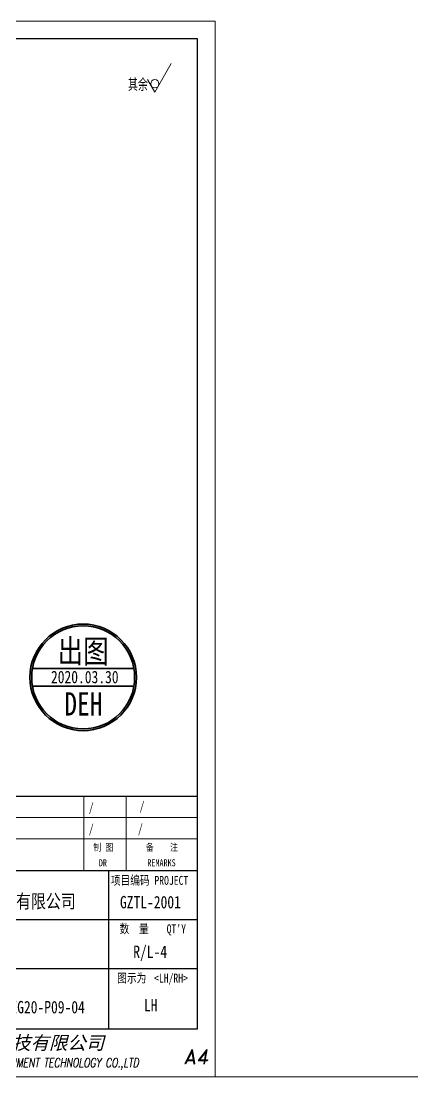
# Model space of a CAD drawing. Header units: millimetres. Extents: x 1333 to 359964, y -52803 to -5704.
# Drawn here: x 163221.7 to 163332.1, y -34570.4 to -34273.4 of the extents above; entities that cross this region are included whole.
import ezdxf
from ezdxf.enums import TextEntityAlignment as Align

# ---------------------------------------------------------------- set-up
doc = ezdxf.new("R2010")
doc.units = ezdxf.units.MM
doc.header["$LTSCALE"] = 0.5
doc.linetypes.add('DOT2', pattern=[0.125, 0, -0.125])
for name, color, linetype, lineweight in [('印章专用-出图', 1, 'Continuous', 80), ('图框', 7, 'Continuous', 18), ('标注线', 3, 'Continuous', 18)]:
    doc.layers.add(name, color=color, linetype=linetype, lineweight=lineweight)
for name, color, linetype in [('图\\M+19E79\\M+195B6\\M+18E9A', 7, 'Continuous'), ('图号', 7, 'Continuous'), ('数量', 7, 'Continuous')]:
    doc.layers.add(name, color=color, linetype=linetype)
doc.layers.add('打印-禁用', color=7, linetype='Continuous', lineweight=15, plot=False)
doc.styles.add('STYLE1', font='')
doc.styles.add('国标', font='simfang.ttf', dxfattribs={"width": 0.8})
doc.styles.add('机械长仿宋', font='gbenor.shx', dxfattribs={"height": 1, "bigfont": 'gbcbig.shx'})
doc.styles.add('标题\\M+18E9A', font='romand.shx', dxfattribs={"oblique": 10, "bigfont": 'bigfont.shx'})
doc.styles.get('STYLE1').set_extended_font_data('SimSun')

# ---------------------------------------------------------------- blocks, each defined once
blk = doc.blocks.new('GZDEH零件A4图框V01版')
at = {"layer": '图\\M+19E79\\M+195B6\\M+18E9A', "linetype": 'Continuous'}
for p, q in [((205, 292), (25, 292)), ((205, 13.5), (205, 292)), ((205, 13.5), (205, 97)), ((90, 79), (205, 79)), ((25, 13.5), (205, 13.5))]:
    blk.add_line(p, q, dxfattribs=at)
at = {"layer": '图\\M+19E79\\M+195B6\\M+18E9A', "color": 9}
for p, q in [((205, 58), (25, 58)), ((180, 58), (180, 13.5)), ((25, 44.25), (205, 44.25)), ((25, 30.5), (205, 30.5))]:
    blk.add_line(p, q, dxfattribs=at)
at = {"layer": '图框', "color": 9}
for p, q in [((173, 58), (173, 79)), ((185, 79), (185, 58)), ((90, 73), (205, 73)), ((90, 67), (205, 67))]:
    blk.add_line(p, q, dxfattribs=at)
at = {"layer": '打印-禁用', "linetype": 'Continuous'}
for p, q in [((210, 297), (0, 297)), ((210, 297), (210, 0)), ((0, 0), (210, 0))]:
    blk.add_line(p, q, dxfattribs=at)
at = {"layer": '图\\M+19E79\\M+195B6\\M+18E9A', "color": 9, "style": '国标', "width": 0.8}
for s, p in [('项目编码 PROJECT', (180.64, 54.03)), ('数  量', (183.12, 40.41)), ("QT'Y ", (196.37, 40.41)), ('图示为', (182.45, 26.53)), ('<LH/RH>', (192.82, 26.53))]:
    blk.add_text(s, height=2.5, dxfattribs=at).set_placement(p)
at = {"layer": '图\\M+19E79\\M+195B6\\M+18E9A', "color": 7, "lineweight": -3, "style": 'STYLE1', "oblique": 15}
blk.add_text('广州德恒汽车装备科技有限公司', height=3.8, dxfattribs=at).set_placement((106.21, 7.68))
at = {"layer": '图\\M+19E79\\M+195B6\\M+18E9A', "color": 7, "style": '标题\\M+18E9A', "oblique": 10}
blk.add_text('A4', height=4, dxfattribs=at).set_placement((204.57, 5.66), align=Align.MIDDLE)
at = {"layer": '图\\M+19E79\\M+195B6\\M+18E9A', "color": 7, "style": '标题\\M+18E9A', "oblique": 10, "width": 0.75}
blk.add_text('GUANGZHOU DEHENG AUTOMOTIVE EQUIPMENT TECHNOLOGY CO.,LTD ', height=2.5, dxfattribs=at).set_placement((146.18, 3.62), align=Align.MIDDLE)
at = {"layer": '图框', "color": 9, "style": '国标', "width": 0.8}
for s, p in [('制 图', (178.49, 64.61)), ('备    注', (195.02, 64.64)), ('DR', (178.4, 60.22)), ('REMARKS', (194.91, 60.23))]:
    blk.add_text(s, height=2, dxfattribs=at).set_placement(p, align=Align.MIDDLE)
blk = doc.blocks.new('DEH A4')
at = {"layer": '图框'}
blk.add_blockref('GZDEH零件A4图框V01版', (0, 0), dxfattribs=at)
blk = doc.blocks.new('FINISHER_NON')
at = {"layer": '标注线'}
for p, q in [((0, 0), (4.62, 8)), ((-2.02, 3.5), (0, 0))]:
    blk.add_line(p, q, dxfattribs=at)
blk.add_circle((0, 2.33), 1.17, dxfattribs=at)
blk = doc.blocks.new('其余不去材料')
at = {"layer": '标注线'}
blk.add_blockref('FINISHER_NON', (0, 0), dxfattribs=at)
at = {"layer": '标注线', "color": 7, "linetype": 'DOT2', "style": '机械长仿宋'}
blk.add_text('其余', height=3.5, dxfattribs=at).set_placement((-7.56, 0.3))
blk = doc.blocks.new('出图章')
at = {"layer": '印章专用-出图'}
h = blk.add_hatch(color=256, dxfattribs=at)
h.paths.add_polyline_path([(-15, 0, 1), (15, 0, 1)])
h.paths.add_polyline_path([(14.5, 0, -1), (-14.5, 0, -1)], flags=16)
h.paths.add_polyline_path([(-7.31, -12.35), (7.41, -12.35), (7.41, -2.73), (-7.31, -2.73)], flags=8)
at = {"layer": '印章专用-出图', "lineweight": 35}
for p, q in [((-14.28, 2.5), (14.28, 2.5)), ((-14.28, -2.5), (14.28, -2.5))]:
    blk.add_line(p, q, dxfattribs=at)
for radius in [15, 14.5]:
    blk.add_circle((0, 0), radius, dxfattribs=at)
at = {"layer": '印章专用-出图', "color": 4, "style": '国标', "width": 0.8}
blk.add_text('DEH', height=6.562, dxfattribs=at).set_placement((0.05, -10.74), align=Align.CENTER)
at = {"layer": '印章专用-出图', "color": 3, "style": '国标', "width": 0.8}
blk.add_attdef('出图', text='', height=6.6, dxfattribs=at).set_placement((0, 7.35), align=Align.MIDDLE_CENTER)
at = {"layer": '印章专用-出图', "color": 2, "style": '国标', "width": 0.8}
blk.add_attdef('XXXX.XX.XX', text='', height=3.5, dxfattribs=at).set_placement((0.45, 0.1), align=Align.MIDDLE_CENTER)
blk = doc.blocks.new('YZ-CT')
at = {"layer": '印章专用-出图'}
blk.add_blockref('出图章', (0.63, 0), dxfattribs=at).add_auto_attribs({'出图': '出图', 'XXXX.XX.XX': '2020.03.30'})

msp = doc.modelspace()

# ---------------------------------------------------------------- linework, layer by layer
at = {"layer": '标注线'}
msp.add_line((160574.502, -34570.402), (179981.94, -34570.402), dxfattribs=at)

# ---------------------------------------------------------------- block references
at = {"layer": '印章专用-出图'}
msp.add_blockref('YZ-CT', (163238.602, -34458.015), dxfattribs=at)
at = {"layer": '图框'}
msp.add_blockref('DEH A4', (163066.382, -34570.402), dxfattribs=at)
at = {"layer": '标注线'}
msp.add_blockref('其余不去材料', (163259.412, -34293.366), dxfattribs=at)

# ---------------------------------------------------------------- texts
at = {"layer": '图\\M+19E79\\M+195B6\\M+18E9A', "color": 3, "style": '国标', "width": 0.8}
for s, height, p in [('/', 2.5, (163240.832, -34495.831)), ('/', 2.5, (163255.127, -34495.46)), ('/', 2.5, (163240.832, -34501.831)), ('/', 2.5, (163254.664, -34501.82)), ('广州泰李汽车座椅有限公司', 3.85, (163186.727, -34522.921)), ('GZTL-2001', 3.5, (163249.599, -34522.992))]:
    msp.add_text(s, height=height, dxfattribs=at).set_placement(p)
msp.add_text('LH', height=3.5, dxfattribs=at).set_placement((163258.254, -34551.986), align=Align.CENTER)
at = {"layer": '图号', "color": 3, "style": '国标', "width": 0.8}
msp.add_text('ST-GZTL2001-L21B-JIG20-P09-04', height=3.5, dxfattribs=at).set_placement((163184.462, -34552.529))
at = {"layer": '数量', "color": 3, "style": '国标', "width": 0.8}
msp.add_text('R/L-4', height=3.5, dxfattribs=at).set_placement((163258.1, -34536.954), align=Align.CENTER)

doc.saveas('drawing.dxf')
